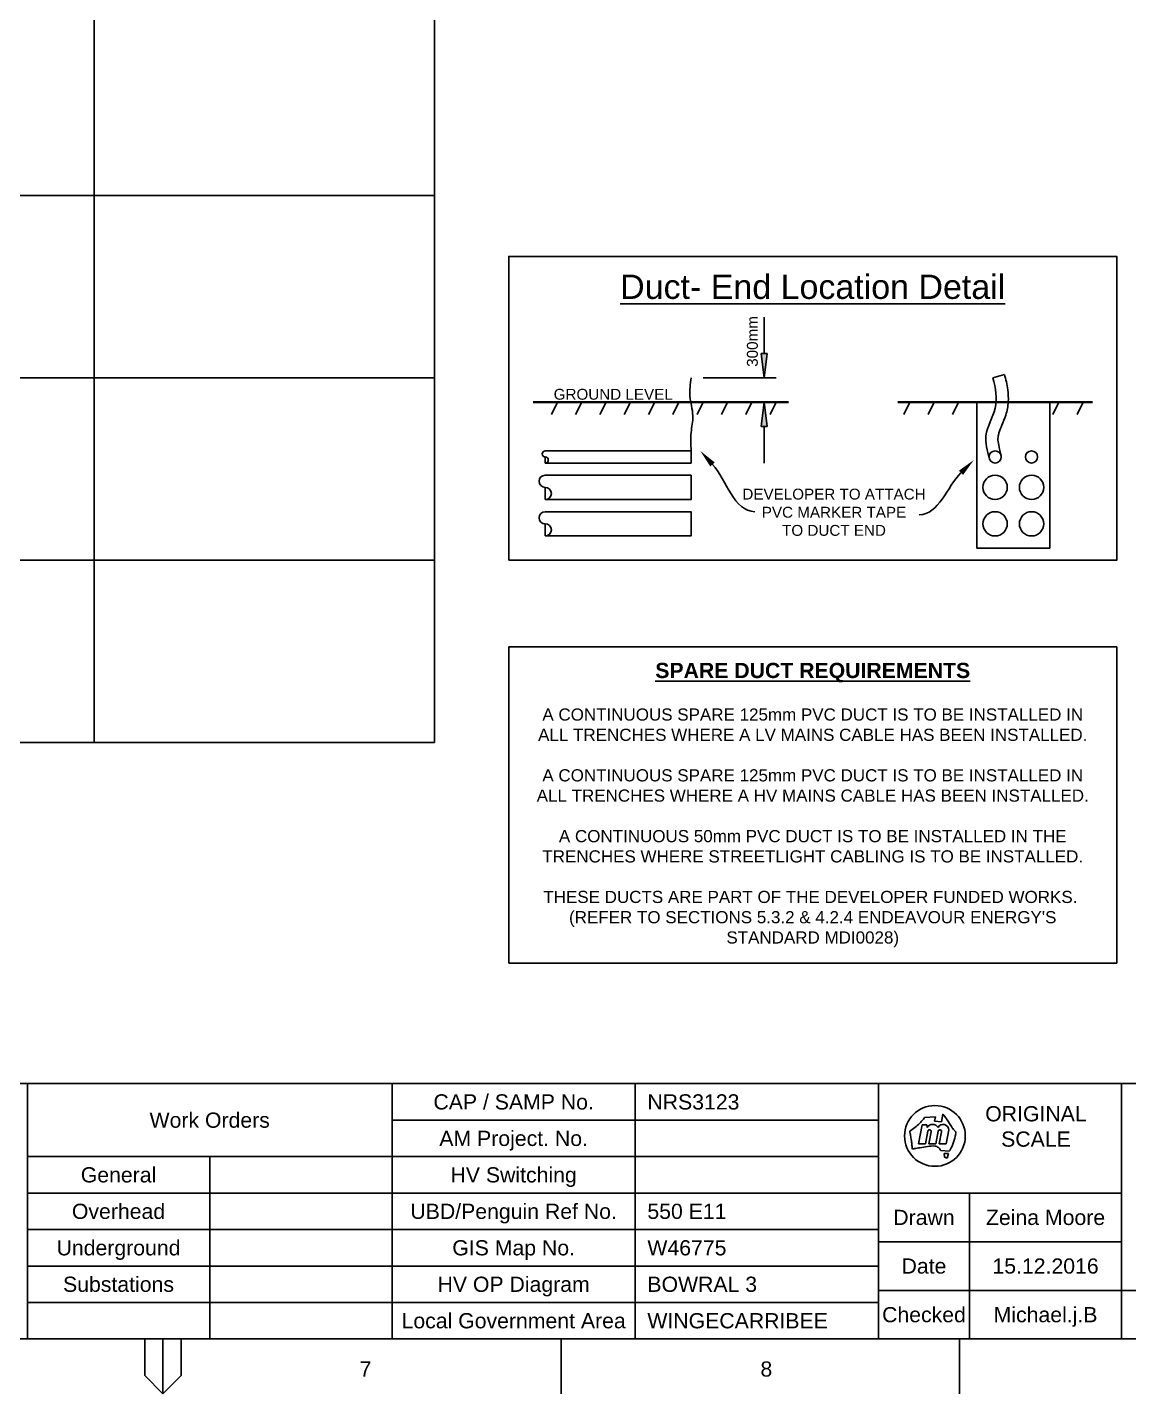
# Paper-space layout 'DUCTBDOWN' of a CAD drawing. Header units: metres, sheet in millimetres. Extents: x -9 to 824, y -10 to 576.
# Drawn here: x 385.4 to 566.5, y -10 to 214.8 of the extents above; entities that cross this region are included whole.
import ezdxf
from ezdxf import colors
from ezdxf.entities.mleader import LeaderData, LeaderLine
from ezdxf.enums import TextEntityAlignment as Align
from ezdxf.math import Vec2, Vec3

# ---------------------------------------------------------------- set-up
doc = ezdxf.new("R2010")
doc.units = ezdxf.units.M
doc.layers.get('0').update_dxf_attribs({"color": 6})
doc.layers.add('Notes', color=7, linetype='Continuous')
doc.styles.add('ARIAL', font='arial.ttf', dxfattribs={"height": 2})
doc.styles.get("Standard").update_dxf_attribs({"font": 'arial.ttf'})

# ---------------------------------------------------------------- blocks, each defined once
blk = doc.blocks.new('A1_FRAME_TITLE')
at = {"layer": 'Notes'}
for p, q in [((394.37, 47.97), (394.37, 5.97)), ((394.37, 47.97), (394.37, 5.97)), ((454.37, 47.97), (454.37, 5.97)), ((454.37, 47.97), (454.37, 5.97)), ((494.37, 47.97), (494.37, 5.97)), ((534.37, 5.97), (534.37, 47.97)), ((534.37, 47.97), (534.37, 5.97)), ((574.37, 5.97), (574.37, 47.97)), ((544.76, 41.71), (544.95, 42.96)), ((454.37, 41.97), (534.37, 41.97)), ((540.96, 38.09), (541.58, 41.17)), ((541.58, 41.17), (542.32, 41.17)), ((541.97, 42.4), (543.74, 42.52)), ((542.32, 41.17), (542.37, 40.77)), ((543.74, 42.52), (543.62, 41.82)), ((543.62, 41.82), (544.76, 41.71)), ((545.59, 42.18), (546.42, 40.9)), ((542.52, 40.17), (542.1, 38.09)), ((542.67, 38.09), (543.07, 40.06)), ((544.23, 40.17), (543.81, 38.09)), ((544.38, 38.09), (544.78, 40.06)), ((545.98, 40.35), (545.52, 38.09)), ((394.37, 35.97), (454.37, 35.97)), ((424.37, 35.97), (424.37, 5.97)), ((454.37, 35.97), (534.37, 35.97)), ((542.1, 38.09), (540.96, 38.09)), ((543.81, 38.09), (542.67, 38.09)), ((545.52, 38.09), (544.38, 38.09)), ((546.03, 36.89), (544.62, 36.97)), ((544.62, 36.97), (546.03, 36.89)), ((546.03, 36.89), (544.62, 36.97)), ((545.26, 35.89), (545.18, 36.47)), ((545.18, 36.47), (545.91, 36.47)), ((545.91, 36.47), (545.7, 35.74)), ((545.7, 35.74), (545.26, 35.89)), ((394.37, 29.97), (454.37, 29.97)), ((454.37, 29.97), (534.37, 29.97)), ((534.37, 29.97), (574.37, 29.97)), ((549.37, 5.97), (549.37, 29.97)), ((394.37, 23.97), (454.37, 23.97)), ((454.37, 23.97), (534.37, 23.97)), ((534.37, 21.97), (574.37, 21.97)), ((539.37, 21.97), (574.37, 21.97)), ((394.37, 17.97), (454.37, 17.97)), ((454.37, 17.97), (534.37, 17.97)), ((534.37, 13.97), (574.37, 13.97)), ((574.37, 13.97), (614.37, 13.97)), ((394.37, 11.97), (454.37, 11.97)), ((454.37, 11.97), (534.37, 11.97)), ((413.68, 5.97), (413.68, -0.03)), ((416.68, -3.03), (416.68, 5.97)), ((419.68, -0.03), (419.68, 5.97)), ((482.19, 5.97), (482.19, -3.03)), ((547.7, 5.97), (547.7, -3.03)), ((413.68, -0.03), (416.68, -3.03)), ((416.68, -3.03), (419.68, -0.03))]:
    blk.add_line(p, q, dxfattribs=at)
at = {"layer": 'Notes', "flags": 128}
for points in [[(9, 47.97), (824.37, 47.97)], [(123.8, 5.97), (824.37, 5.97)]]:
    blk.add_lwpolyline(points, dxfattribs=at)
at = {"layer": 'Notes'}
for centre, radius, start, end in [((543.67, 39.37), 5, 0, 180), ((539.69, 38), 7.22, 35.3213, 43.2994), ((533.82, 49.09), 10.59, 302.5841, 308.1576), ((533.82, 49.09), 10.59, 308.157, 313.7305), ((536.62, 46.16), 6.54, 313.7309, 319.3045), ((536.62, 46.16), 6.54, 319.3047, 324.8782), ((543.28, 40.21), 1.06, 31.7884, 148.2116), ((545.02, 40.3), 0.961, 2.5982, 150.8098), ((468.41, -10.21), 93.25, 33.1096, 33.2341), ((549.95, 42.96), 4.09, 213.1151, 222.4146), ((543.67, 39.37), 5, 180, 0), ((518.69, 35.61), 21.32, 10.3053, 12.3306), ((518.69, 35.61), 21.32, 8.2795, 10.3048), ((519.99, 35.8), 20.01, 6.2539, 8.2792), ((542.79, 40.11), 0.28, 348.6911, 168.6911), ((544.5, 40.11), 0.28, 348.6911, 168.6911), ((539.42, 40.74), 7.69, 331.5942, 341.8897), ((534.1, 42.48), 13.29, 341.8901, 347.8434), ((547.29, 40.53), 0.484, 222.42, 236.4422), ((547.47, 40.81), 0.815, 236.4359, 244.7422), ((545.36, 40.06), 1.76, 347.8434, 354.1409), ((545.51, 40.04), 1.61, 354.1436, 1.0342), ((519.99, 35.8), 20.01, 4.2291, 6.2543), ((540.12, 39.42), 2.15, 265.1734, 270.0504), ((540.12, 39.51), 2.24, 270.0438, 274.7322), ((540.05, 40.42), 3.15, 274.7358, 283.0812), ((541.88, 32.55), 4.93, 97.7419, 103.0814), ((538.16, 59.88), 22.65, 277.7418, 280.8825), ((543.31, 33.09), 4.63, 85.4613, 100.8824), ((543.61, 36.78), 0.924, 46.5875, 85.4612), ((542.76, 35.89), 2.16, 30.1885, 46.5879), ((545.53, 37.45), 0.75, 311.6083, 321.0792), ((545.59, 37.41), 0.675, 321.0838, 331.5982)]:
    blk.add_arc(centre, radius, start, end, dxfattribs=at)
at = {"layer": 'Notes', "style": 'ARIAL'}
for s, p in [('CAP / SAMP No.', (474.37, 44.97)), ('Work Orders', (424.37, 41.97)), ('AM Project. No.', (474.37, 38.97)), ('General', (409.37, 32.97)), ('HV Switching', (474.37, 32.97)), ('Overhead', (409.37, 26.97)), ('UBD/Penguin Ref No.', (474.37, 26.97)), ('Drawn', (541.87, 25.97)), ('Underground', (409.37, 20.97)), ('GIS Map No.', (474.37, 20.97)), ('Date', (541.87, 17.97)), ('Substations', (409.37, 14.97)), ('HV OP Diagram', (474.37, 14.97)), ('Checked', (541.87, 9.97)), ('Local Government Area', (474.37, 8.97))]:
    blk.add_text(s, height=2.5, dxfattribs=at).set_placement(p, align=Align.MIDDLE_CENTER)
for s, p in [('7', (449.03, -0.22)), ('8', (514.97, -0.22))]:
    blk.add_text(s, height=2.5, dxfattribs=at).set_placement(p)
at = {"layer": 'Notes', "insert": (560.29, 44.27), "char_height": 2.5, "width": 17.608, "attachment_point": 2}
blk.add_mtext('ORIGINAL SCALE', dxfattribs=at)
at = {"layer": 'Notes', "style": 'ARIAL', "flags": 8}
blk.add_attdef('VERSION_NO', text='', height=1.5, rotation=90, dxfattribs=at).set_placement((261.75, 40.04), align=Align.MIDDLE_CENTER)
at = {"layer": 'Notes', "style": 'ARIAL'}
for tag, height, p in [('CAP_NO', 2, (496.37, 44.97)), ('IE_NUM', 2, (496.37, 38.97)), ('REF_1', 2, (321.87, 32.97)), ('GEN_WO', 2.5, (427.37, 32.97)), ('HV_SWITCH', 2, (496.37, 32.97)), ('REF_2', 2, (321.87, 26.97)), ('OH_WO', 2.5, (427.37, 26.97)), ('UBD_REF', 2, (496.37, 26.97)), ('REF_3', 2, (321.87, 20.97)), ('UG_WO', 2.5, (427.37, 20.97)), ('GIS_MAP_No', 2, (496.37, 20.97)), ('REF_4', 2, (321.87, 14.97)), ('SUB_WO', 2.5, (427.37, 14.97)), ('HV_OP_DIAG', 2, (496.37, 14.97)), ('LGA', 2, (496.37, 8.97))]:
    blk.add_attdef(tag, text='', height=height, dxfattribs=at).set_placement(p, align=Align.MIDDLE_LEFT)
for tag, height, p in [('T1', 4, (679.37, 41.13)), ('T2', 4, (679.37, 35.13)), ('REF_No_1', 2.5, (306.87, 32.97)), ('T3', 4, (679.37, 29.13)), ('REF_No_2', 2.5, (306.87, 26.97)), ('DRAWN', 2.5, (561.87, 25.97)), ('T4', 4, (679.37, 23.13)), ('NUM', 8, (791.37, 20.97)), ('REV', 8, (819.37, 20.97)), ('REF_No_3', 2.5, (306.87, 20.97)), ('DATE', 2.5, (561.87, 17.97)), ('T5', 4, (679.37, 17.13)), ('REF_No_4', 2.5, (306.87, 14.97)), ('CHD', 2.5, (561.87, 9.97)), ('DESIGN', 2.5, (601.87, 9.97)), ('T6', 4, (679.37, 11.13)), ('NS', 2.5, (789.8, 8.94)), ('SHTS', 2.5, (804.81, 8.95))]:
    blk.add_attdef(tag, text='', height=height, dxfattribs=at).set_placement(p, align=Align.MIDDLE_CENTER)
blk.add_attdef('scale', text='', height=2.5, dxfattribs=at).set_placement((560.29, 33.27), align=Align.CENTER)
blk.add_attdef('ExportID', (9.08, 2.39), '', height=2.5, dxfattribs=at)
at = {"layer": 'Notes', "style": 'ARIAL', "flags": 1}
for tag, p, height in [('ProjectType', (14.17, -26.8), 2.5), ('ExportDate', (60.28, -26.79), 2.5), ('ExportUserName', (69.15, -26.8), 2.5), ('DesignerCompanyName', (81.48, -26.79), 2.5), ('ExportAreaOfInterest', (97.1, -26.81), 2.5), ('GIS_SUCCESS', (112, -26.78), 2.5), ('CAD_SUCCESS', (121.79, -26.78), 2.5), ('DEPOTCODE', (132.11, -26.88), 2.5), ('ExportCategories', (140.08, -26.8), 2.5), ('Comments', (154.38, -26.88), 2.5), ('ProjectNumber', (23.56, -26.82), 0.1), ('DrawingNumber', (35.51, -26.8), 0.1), ('ProjectDescription', (47.56, -26.83), 0.1)]:
    blk.add_attdef(tag, p, '', height=height, dxfattribs=at)
blk = doc.blocks.new('*T394')
at = {"layer": 'Notes', "color": 0, "linetype": 'ByBlock', "lineweight": -2, "ltscale": 0.5, "transparency": 16777216}
for p, q in [((0, 454.76), (211, 454.76)), ((0, 0), (0, 454.76)), ((211, 0), (211, 454.76)), ((0, 440), (211, 440)), ((30, 0), (30, 440)), ((70, 0), (70, 440)), ((95, 0), (95, 440)), ((155, 0), (155, 440)), ((95, 429.45), (211, 429.45)), ((110, 420), (110, 429.45)), ((135, 420), (135, 429.45)), ((170, 420), (170, 429.45)), ((191, 420), (191, 429.45)), ((0, 420), (211, 420)), ((0, 390), (211, 390)), ((0, 360), (211, 360)), ((0, 330), (211, 330)), ((0, 300), (211, 300)), ((0, 270), (211, 270)), ((0, 240), (211, 240)), ((0, 210), (211, 210)), ((0, 180), (211, 180)), ((0, 150), (211, 150)), ((0, 120), (211, 120)), ((0, 90), (211, 90)), ((0, 60), (211, 60)), ((0, 30), (211, 30)), ((0, 0), (211, 0))]:
    blk.add_line(p, q, dxfattribs=at)
at = {"layer": 'Notes', "color": 0, "ltscale": 0.3, "transparency": 16777216}
for s, insert, char_height, width, attachment_point in [('{\\H2.25x;DUCT BREAKDOWN TABLE\\H0.24692x;                                                                                                                                   \\H2.25x;                                                                     (\\C7;ALL NEW 125mm DUCTS INSTALLED ARE TO HAVE A MINIMUM 750mm COVER)}', (105.5, 453.26), 2, 208, 2), ('ROUTE LENGTH      (m)', (82.5, 430), 2.5, 22, 5), ('REIMBURSEMENT', (125, 434.73), 2.5, 57, 5), ('EXISTING DUCT USAGE CHARGE', (183, 434.73), 2.5, 53, 5), ('ROUTE', (15, 430), 2.5, 27, 5), ('CONFIGURATION', (50, 430), 2.5, 37, 5), ('No OF DUCTS', (102.5, 424.73), 2, 12, 5), ('No OF DUCTS', (162.5, 424.73), 2, 12, 5), ('$ / m', (122.5, 424.73), 2, 22, 5), ('TOTAL       ($)', (145, 424.73), 2, 17, 5), ('$ / m', (180.5, 424.73), 2, 18, 5), ('TOTAL       ($)', (201, 424.73), 2, 17, 5), ('(NEW)', (50, 418.5), 2, 37, 2), ('A4-A5', (15, 405), 2, 27, 5), ('19', (82.5, 405), 2, 22, 5)]:
    blk.add_mtext(s, dxfattribs=dict(at, insert=insert, char_height=char_height, width=width, attachment_point=attachment_point))
at = {"layer": 'Notes', "color": 0, "ltscale": 0.5, "transparency": 16777216, "char_height": 2}
for s, insert, width, attachment_point in [('(NEW)', (50, 388.5), 37, 2), ('A5-A0', (15, 375), 27, 5), ('19', (82.5, 375), 22, 5), ('(NEW)', (50, 358.5), 37, 2), ('A6-A7', (15, 345), 27, 5), ('16', (82.5, 345), 22, 5), ('(NEW)', (50, 328.5), 37, 2), ('A6-A8', (15, 315), 27, 5), ('56', (82.5, 315), 22, 5), ('(NEW)', (50, 298.5), 37, 2), ('A8-A9', (15, 285), 27, 5), ('35', (82.5, 285), 22, 5), ('(NEW)', (50, 268.5), 37, 2), ('A9-B1', (15, 255), 27, 5), ('24', (82.5, 255), 22, 5), ('(NEW)', (50, 238.5), 37, 2), ('B1-B2', (15, 225), 27, 5), ('43', (82.5, 225), 22, 5), ('(NEW)', (50, 208.5), 37, 2), ('B2-B3', (15, 195), 27, 5), ('40', (82.5, 195), 22, 5), ('(NEW)', (50, 178.5), 37, 2), ('B3-B7', (15, 165), 27, 5), ('20', (82.5, 165), 22, 5), ('(NEW)', (50, 148.5), 37, 2), ('B7-B8', (15, 135), 27, 5), ('64', (82.5, 135), 22, 5), ('(NEW)', (50, 118.5), 37, 2), ('B8-B9', (15, 105), 27, 5), ('42', (82.5, 105), 22, 5), ('(NEW)', (50, 88.5), 37, 2), ('B9-C1', (15, 75), 27, 5), ('35', (82.5, 75), 22, 5), ('(NEW)', (50, 58.5), 37, 2), ('C1-C2', (15, 45), 27, 5), ('51', (82.5, 45), 22, 5), ('(EXISTING)', (50, 28.5), 37, 2), ('C2-C3', (15, 15), 27, 5), ('30', (82.5, 15), 22, 5)]:
    blk.add_mtext(s, dxfattribs=dict(at, insert=insert, width=width, attachment_point=attachment_point))
blk = doc.blocks.new('NOTE_DUCT-END-DETAIL')
h = blk.add_hatch(color=256)
h.dxf.hatch_style = 1
h.paths.add_polyline_path([(42.5, 34), (41.5, 34), (42, 30)])
h = blk.add_hatch(color=256)
h.dxf.hatch_style = 1
h.paths.add_polyline_path([(42, 26), (41.5, 22), (42.5, 22)])
for p, q in [((42, 34), (42, 40)), ((41.5, 34), (42.5, 34)), ((42, 30), (41.5, 34)), ((42.5, 34), (42, 30)), ((32, 30), (44, 30)), ((79.61, 30.03), (81.54, 30.58)), ((8, 26), (7, 24)), ((12, 26), (11, 24)), ((16, 26), (15, 24)), ((20, 26), (19, 24)), ((24, 26), (23, 24)), ((28, 26), (27, 24)), ((32, 26), (31, 24)), ((36, 26), (35, 24)), ((40, 26), (39, 24)), ((42, 26), (41.5, 22)), ((42.5, 22), (42, 26)), ((44, 26), (43, 24)), ((66, 26), (65, 24)), ((70, 26), (69, 24)), ((74, 26), (73, 24)), ((90.5, 26), (89.5, 24)), ((94.5, 26), (93.5, 24)), ((41.5, 22), (42.5, 22)), ((42, 22), (42, 16)), ((6, 17), (6, 16)), ((6, 12), (6, 10)), ((6, 6), (6, 4))]:
    blk.add_line(p, q)
at = {"lineweight": 40}
for p, q in [((4, 26), (46, 26)), ((64, 26), (96, 26))]:
    blk.add_line(p, q, dxfattribs=at)
blk.add_lwpolyline([(0, 0), (100, 0), (100, 50), (0, 50)], close=True)
at = {"flags": 128}
blk.add_lwpolyline([(77, 26), (77, 2), (89, 2), (89, 26)], dxfattribs=at)
for points in [[(6, 16), (30, 16), (29.99, 18), (6, 18)], [(6, 10), (30, 10), (30, 14), (6, 14)], [(6, 4), (30, 4), (30, 8), (6, 8)]]:
    blk.add_lwpolyline(points)
for centre, radius in [((80, 17), 1), ((86, 17), 1), ((80, 12), 2), ((86, 12), 2), ((80, 6), 2), ((86, 6), 2)]:
    blk.add_circle(centre, radius)
for centre, radius, start, end in [((6, 17.5), 0.5, 90, 270), ((6, 16.5), 0.5, 270, 90), ((6, 13), 1, 90, 270), ((6, 11), 1, 270, 90), ((6, 7), 1, 90, 270), ((6, 5), 1, 270, 90)]:
    blk.add_arc(centre, radius, start, end)
blk.add_spline([(30, 18), (30, 21), (30.27, 23.77), (29.8, 27), (30, 30)], degree=3)
for points, knots in [([(79.02, 16.78), (78.69, 18.04), (77.93, 20.87), (80.66, 25.06), (80.1, 28.32), (79.61, 30.03)], [0, 0, 0, 0, 3.753389, 8.496806, 13.604961, 13.604961, 13.604961, 13.604961]), ([(80.98, 17.22), (80.86, 17.77), (80.8, 18.02), (80.62, 18.73), (80.54, 19.16), (80.48, 19.7), (80.47, 19.86), (80.47, 20.17), (80.49, 20.3), (80.54, 20.6), (80.58, 20.77), (80.75, 21.33), (80.93, 21.77), (81.34, 22.74), (81.57, 23.29), (81.87, 24.23), (81.97, 24.6), (82.1, 25.33), (82.15, 25.69), (82.21, 26.73), (82.17, 27.4), (81.97, 28.92), (81.77, 29.77), (81.54, 30.58)], [0, 0, 0, 0, 0.775638, 0.775638, 2.326913, 2.326913, 3.062631, 3.062631, 3.843652, 3.843652, 4.624672, 4.624672, 6.1926, 6.1926, 7.760529, 7.760529, 8.622893, 8.622893, 9.485257, 9.485257, 11.135927, 11.135927, 13.388184, 13.388184, 13.388184, 13.388184])]:
    blk.add_open_spline(points, degree=3, knots=knots)
blk.add_text('%%UDuct- End Location Detail', height=4).set_placement((50, 45), align=Align.MIDDLE_CENTER)
blk.add_text('300mm', height=1.79, rotation=90.0136).set_placement((41.5, 36), align=Align.BOTTOM_CENTER)
blk.add_text('GROUND LEVEL', height=1.79).set_placement((17.18, 25.88), align=Align.BOTTOM_CENTER)
at = {"insert": (53.5, 4), "char_height": 1.79, "attachment_point": 8}
blk.add_mtext('DEVELOPER TO ATTACH\\PPVC MARKER TAPE \\PTO DUCT END', dxfattribs=at)
ml = blk.add_multileader_mtext('Standard')
ml.set_content('', color=256)
ml.set_leader_properties()
ml.build(insert=Vec2(0, 0))
ml.multileader.update_dxf_attribs({"leader_type": 2, "text_left_attachment_type": 2, "text_right_attachment_type": 2, "dogleg_length": 0.01, "arrow_head_size": 3})
ctx = ml.context
ctx.base_point, ctx.char_height, ctx.arrow_head_size, ctx.landing_gap_size, ctx.plane_origin = Vec3(40.5, 8), 2, 3, 1, Vec3(31.5, 18)
ctx.left_attachment, ctx.right_attachment = 2, 2
notes = []
notes.append((ctx, [(0, (1, 1, 0), (40.49, 8), (1, 0), 0.01, [(0, [(31.5, 18)], 0, [])])]))
ctx.mtext.insert, ctx.mtext.flow_direction = Vec3(41.5, 9), 5
ml = blk.add_multileader_mtext('Standard')
ml.set_content('', color=256)
ml.set_leader_properties()
ml.build(insert=Vec2(0, 0))
ml.multileader.update_dxf_attribs({"leader_type": 2, "text_left_attachment_type": 2, "text_right_attachment_type": 2, "dogleg_length": 0.01, "arrow_head_size": 3})
ctx = ml.context
ctx.base_point, ctx.char_height, ctx.arrow_head_size, ctx.landing_gap_size, ctx.plane_origin = Vec3(65.5, 7.5), 2, 3, 1, Vec3(56.5, 20.5)
ctx.left_attachment, ctx.right_attachment = 2, 2
notes.append((ctx, [(1, (1, 1, 0), (67.51, 7.5), (-1, 0), 0.01, [(0, [(76.5, 16.5)], 0, [])])]))
ctx.mtext.insert, ctx.mtext.flow_direction = Vec3(66.5, 8.5), 5
for ctx, leaders in notes:
    for number, flags, end, landing, length, lines in leaders:
        leader = LeaderData()
        leader.index, (leader.has_last_leader_line, leader.has_dogleg_vector, leader.attachment_direction) = number, flags
        leader.last_leader_point, leader.dogleg_vector, leader.dogleg_length = Vec3(end), Vec3(landing), length
        for number, points, colour, breaks in lines:
            line = LeaderLine()
            line.index, line.vertices, line.color, line.breaks = number, Vec3.list(points), colors.encode_raw_color(colour), breaks
            leader.lines.append(line)
        ctx.leaders.append(leader)

psp = doc.layouts.new('DUCTBDOWN')

# ---------------------------------------------------------------- linework, layer by layer
at = {"layer": 'Notes'}
psp.add_lwpolyline([(464.57, 60.84), (564.57, 60.84), (564.57, 112.84), (464.57, 112.84)], close=True, dxfattribs=at)

# ---------------------------------------------------------------- block references
ref = psp.add_blockref('A1_FRAME_TITLE', (-9, -6.97))
ref.add_attrib('DRAWN', 'Zeina Moore', dxfattribs={"layer": 'Notes', "color": 7, "height": 2.5, "style": 'ARIAL'}).set_placement((552.87, 19), align=Align.MIDDLE_CENTER)
ref.add_attrib('DATE', '15.12.2016', dxfattribs={"layer": 'Notes', "color": 7, "height": 2.5, "style": 'ARIAL'}).set_placement((552.87, 11), align=Align.MIDDLE_CENTER)
ref.add_attrib('CAP_NO', 'NRS3123', dxfattribs={"layer": 'Notes', "color": 7, "height": 2.5, "style": 'ARIAL'}).set_placement((487.37, 38), align=Align.MIDDLE_LEFT)
ref.add_attrib('UBD_REF', '550 E11', dxfattribs={"layer": 'Notes', "color": 7, "height": 2.5, "style": 'ARIAL'}).set_placement((487.37, 20), align=Align.MIDDLE_LEFT)
ref.add_attrib('GIS_MAP_No', 'W46775', dxfattribs={"layer": 'Notes', "color": 7, "height": 2.5, "style": 'ARIAL'}).set_placement((487.37, 14), align=Align.MIDDLE_LEFT)
ref.add_attrib('HV_OP_DIAG', 'BOWRAL 3', dxfattribs={"layer": 'Notes', "color": 7, "height": 2.5, "style": 'ARIAL'}).set_placement((487.37, 8), align=Align.MIDDLE_LEFT)
ref.add_attrib('LGA', 'WINGECARRIBEE', dxfattribs={"layer": 'Notes', "color": 7, "height": 2.5, "style": 'ARIAL'}).set_placement((487.37, 2), align=Align.MIDDLE_LEFT)
ref.add_attrib('CHD', 'Michael.j.B', dxfattribs={"layer": 'Notes', "color": 7, "height": 2.5, "style": 'ARIAL'}).set_placement((552.87, 3), align=Align.MIDDLE_CENTER)
psp.add_blockref('*T394', (241.36, 97.1))
psp.add_blockref('NOTE_DUCT-END-DETAIL', (464.57, 127.1), dxfattribs=at)

# ---------------------------------------------------------------- texts
at = {"layer": 'Notes', "lineweight": -3, "insert": (514.57, 86.84), "char_height": 2, "width": 92, "attachment_point": 5}
psp.add_mtext("{\\fArial|b1|i0|c0|p34;\\H1.25x;\\LSPARE DUCT REQUIREMENTS\\H1.4x;\\l\\P\\H0.57143x;\\P}A CONTINUOUS SPARE 125mm PVC DUCT IS TO BE INSTALLED IN ALL TRENCHES WHERE A LV MAINS CABLE HAS BEEN INSTALLED.\\P\\PA CONTINUOUS SPARE 125mm PVC DUCT IS TO BE INSTALLED IN ALL TRENCHES WHERE A HV MAINS CABLE HAS BEEN INSTALLED.\\P\\PA CONTINUOUS 50mm PVC DUCT IS TO BE INSTALLED IN THE TRENCHES WHERE STREETLIGHT CABLING IS TO BE INSTALLED.\\P\\P{\\C0;THESE DUCTS ARE PART OF THE DEVELOPER FUNDED WORKS.  (REFER TO SECTIONS 5.3.2 & 4.2.4 ENDEAVOUR ENERGY'S STANDARD MDI0028)}", dxfattribs=at)

doc.saveas('drawing.dxf')
